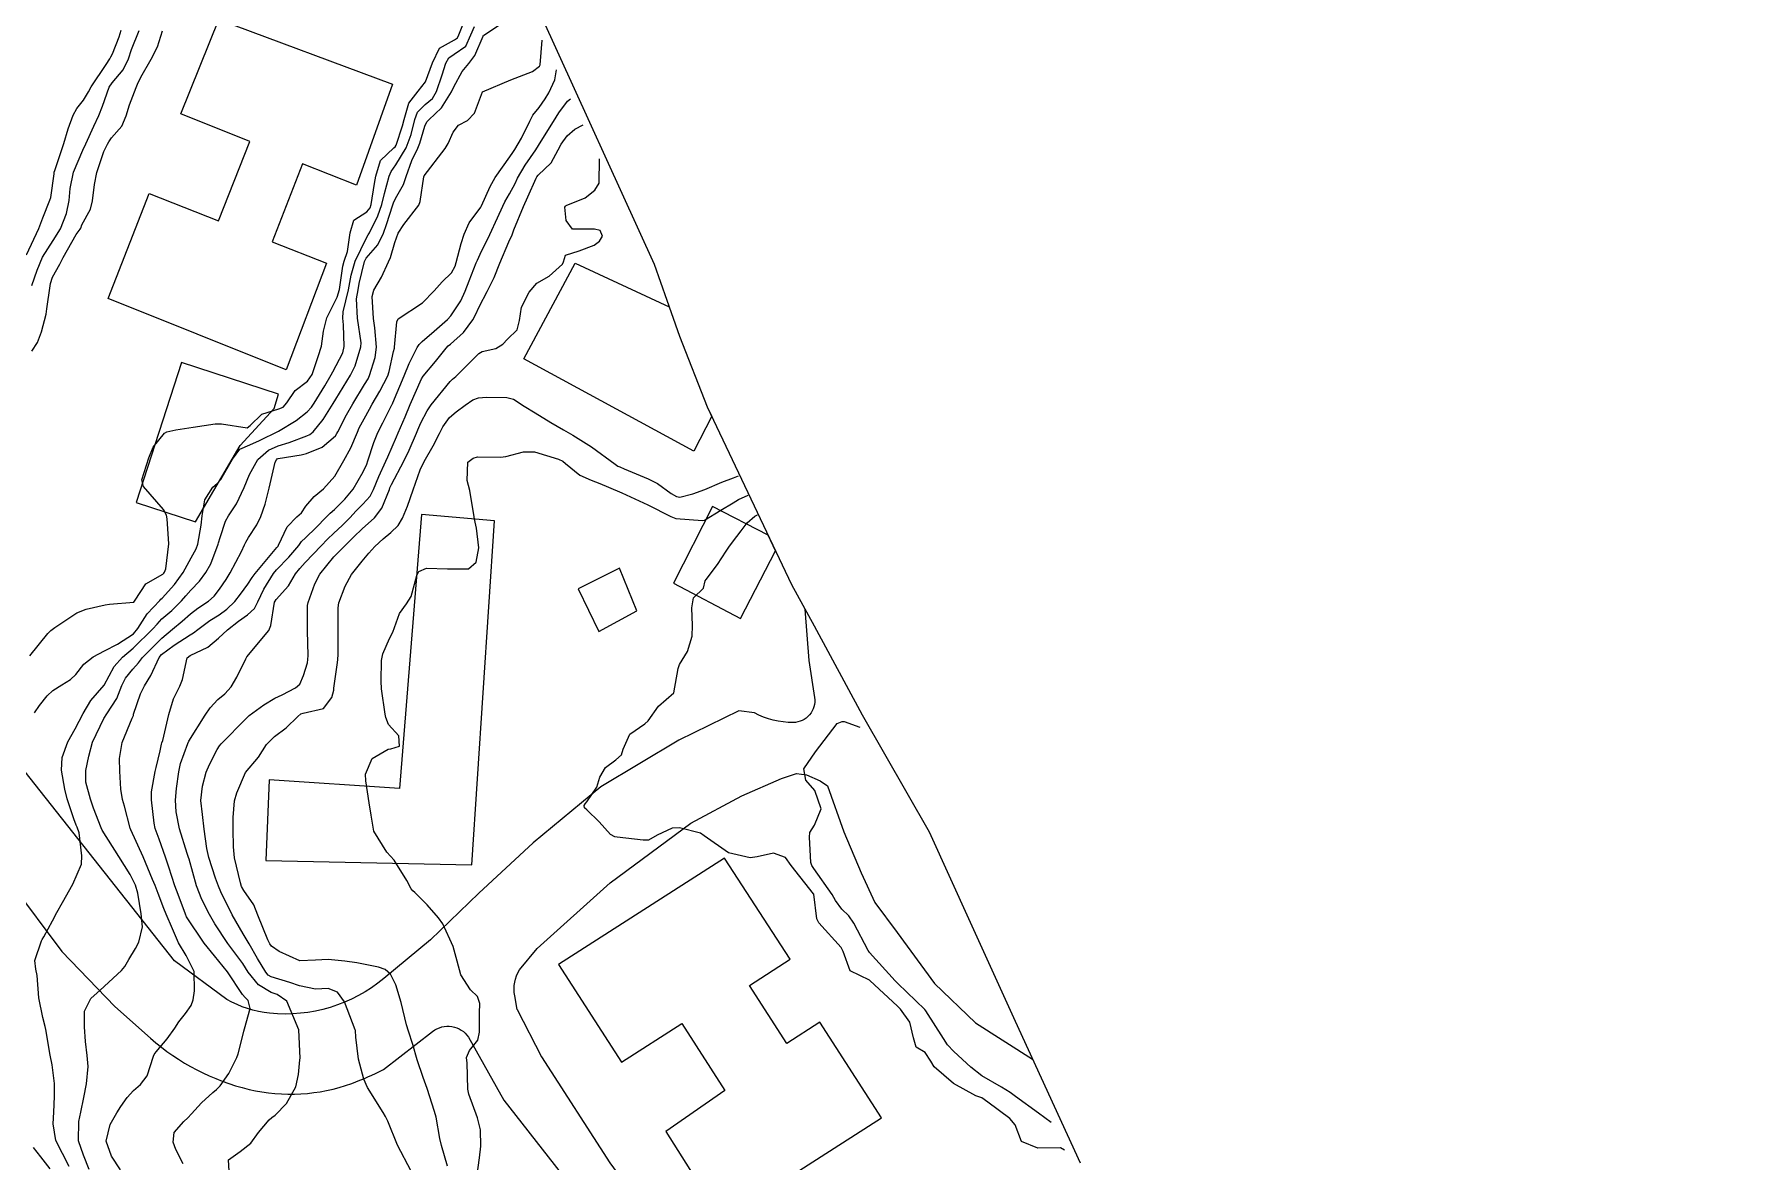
# Model space of a CAD drawing. Header units: metres. Extents: x 318500 to 325275, y 7408834 to 7428799.
# Drawn here: x 321953.8 to 322074.8, y 7423277.9 to 7423357 of the extents above; entities that cross this region are included whole.
import ezdxf

# ---------------------------------------------------------------- set-up
doc = ezdxf.new("R2010")
doc.units = ezdxf.units.M
doc.header["$MEASUREMENT"] = 0
for name, color, linetype in [('Area', 45, 'Continuous'), ('Curvas de Nivel 1m', 11, 'Continuous'), ('Curvas de Nivel 5m', 15, 'Continuous'), ('Edificações', 30, 'Continuous'), ('Vias Primárias', 230, 'Continuous'), ('Vias Secundárias', 230, 'Continuous')]:
    doc.layers.add(name, color=color, linetype=linetype)

msp = doc.modelspace()

# ---------------------------------------------------------------- linework, layer by layer
at = {"layer": 'Area'}
msp.add_lwpolyline([(321989.42, 7423358.24), (321997.32, 7423340.91), (321999.1, 7423335.87), (322001.05, 7423330.91), (322006.97, 7423318.43), (322008.55, 7423315.52), (322011.92, 7423309.28), (322016.64, 7423301.07), (322019.5, 7423294.71), (322022.66, 7423287.76), (322027.24, 7423277.82)], dxfattribs=at)
at = {"layer": 'Curvas de Nivel 1m', "flags": 128}
for points, elevation in [([(321953.48, 7423313.42), (321954.74, 7423314.98), (321954.95, 7423315.19), (321955.23, 7423315.4), (321956.13, 7423316.01), (321956.76, 7423316.43), (321957.43, 7423316.7), (321958.76, 7423317), (321959.07, 7423317.04), (321960.77, 7423317.2), (321960.83, 7423317.26), (321960.87, 7423317.33), (321961.62, 7423318.48), (321962.8, 7423319.16), (321962.88, 7423319.22), (321962.93, 7423319.3), (321963.02, 7423319.52), (321963.23, 7423321.29), (321963.12, 7423323.03), (321963.07, 7423323.3), (321962.86, 7423323.7), (321961.45, 7423325.32), (321961.34, 7423325.78), (321961.82, 7423327.32), (321962.14, 7423328.08), (321962.93, 7423329.06), (321963.08, 7423329.14), (321963.72, 7423329.29), (321964.93, 7423329.47), (321966.49, 7423329.7), (321966.94, 7423329.7), (321968.73, 7423329.42), (321968.94, 7423329.59), (321969.76, 7423330.39), (321970.95, 7423330.77), (321971.26, 7423330.89), (321971.52, 7423331.18), (321972.1, 7423332.05), (321972.98, 7423332.71), (321973.29, 7423333.17), (321973.73, 7423334.43), (321973.95, 7423335.16), (321974.09, 7423336.21), (321974.33, 7423337.15), (321975.05, 7423338.61), (321975.21, 7423339.14), (321975.45, 7423340.77), (321975.54, 7423341.13), (321975.79, 7423341.82), (321975.97, 7423343.13), (321976.23, 7423344.02), (321977.13, 7423344.59), (321977.37, 7423344.87), (321977.44, 7423345.11), (321977.68, 7423346.58), (321977.76, 7423347.1), (321978.1, 7423348.19), (321979.04, 7423349.09), (321979.13, 7423349.15), (321979.19, 7423349.28), (321979.65, 7423350.64), (321979.75, 7423351.08), (321980.09, 7423352.23), (321980.74, 7423353.07), (321981.26, 7423353.73), (321981.75, 7423355.05), (321982.25, 7423356.09), (321983.29, 7423356.67), (321983.51, 7423356.81), (321983.61, 7423357.03), (321984.09, 7423358.26)], 829), ([(321956.24, 7423277.57), (321955.29, 7423279.39), (321955.11, 7423280.56), (321955.16, 7423281.39), (321955.21, 7423282.49), (321955.2, 7423283.39), (321955.03, 7423284.7), (321954.89, 7423285.39), (321954.59, 7423287.18), (321954.54, 7423287.4), (321954.38, 7423288.03), (321954.11, 7423289.4), (321953.98, 7423290.97), (321953.9, 7423291.41), (321953.82, 7423292.02), (321954.28, 7423293.4), (321954.34, 7423293.51), (321954.45, 7423293.7), (321955.06, 7423294.81), (321955.37, 7423295.39), (321955.77, 7423296.11), (321956.5, 7423297.38), (321957.1, 7423298.8), (321957.12, 7423299.37), (321956.93, 7423301), (321956.79, 7423301.38), (321956.72, 7423301.54), (321956.57, 7423301.98), (321956.09, 7423303.38), (321955.92, 7423304.05), (321955.69, 7423305.39), (321955.73, 7423306.28), (321956.14, 7423307.38), (321956.65, 7423308.3), (321957.22, 7423309.37), (321957.75, 7423310.29), (321958.69, 7423311.35), (321959.39, 7423312.66), (321959.98, 7423313.33), (321960.73, 7423313.97), (321962.11, 7423315.31), (321962.4, 7423315.65), (321962.75, 7423316.01), (321963.44, 7423316.61), (321964.12, 7423317.28), (321964.43, 7423317.63), (321964.78, 7423318.03), (321965.39, 7423318.67), (321965.84, 7423319.26), (321966.18, 7423319.89), (321966.7, 7423321.25), (321966.73, 7423321.35), (321966.83, 7423321.74), (321967.22, 7423322.87), (321967.43, 7423323.24), (321967.99, 7423324.1), (321968.52, 7423325.23), (321968.89, 7423326.16), (321969.48, 7423327.21), (321970.24, 7423327.87), (321970.91, 7423328.17), (321971.69, 7423328.41), (321972.93, 7423328.86), (321973.13, 7423328.97), (321973.36, 7423329.16), (321974.08, 7423330.01), (321974.78, 7423331.14), (321974.96, 7423331.45), (321975.99, 7423333.12), (321976.32, 7423333.79), (321976.71, 7423335.11), (321976.73, 7423335.4), (321976.48, 7423337.12), (321976.42, 7423338.49), (321976.52, 7423339.12), (321976.61, 7423339.57), (321976.97, 7423341.11), (321977.09, 7423341.34), (321977.92, 7423342.28), (321978.3, 7423343.1), (321978.51, 7423343.7), (321978.97, 7423345.09), (321979.01, 7423345.22), (321979.15, 7423345.53), (321979.72, 7423346.52), (321979.91, 7423347.08), (321980.3, 7423348.19), (321980.71, 7423349.07), (321980.85, 7423349.41), (321981.21, 7423350.6), (321981.35, 7423350.92), (321981.5, 7423351.06), (321982.39, 7423351.89), (321983.09, 7423353.03), (321983.25, 7423353.38), (321983.83, 7423354.46), (321984.31, 7423355.02), (321984.73, 7423355.57), (321985.3, 7423356.94), (321985.32, 7423356.99), (321985.35, 7423357.01), (321986.52, 7423357.78)], 831), ([(321953.23, 7423341.57), (321954.09, 7423343.42), (321954.37, 7423344.17), (321954.88, 7423345.41), (321954.94, 7423345.61), (321955.17, 7423347.26), (321955.18, 7423347.4), (321955.19, 7423347.43), (321955.85, 7423349.4), (321956.17, 7423350.43), (321956.51, 7423351.39), (321956.76, 7423351.85), (321957.24, 7423352.44), (321957.59, 7423353.03), (321957.78, 7423353.37), (321958.84, 7423354.94), (321959.08, 7423355.35), (321959.15, 7423355.47), (321959.28, 7423355.7), (321959.75, 7423356.89), (321959.88, 7423357.34)], 826), ([(321953.6, 7423339.42), (321953.98, 7423340.51), (321954.36, 7423341.42), (321955.1, 7423342.59), (321955.62, 7423343.4), (321956.04, 7423344.49), (321956.22, 7423345.39), (321956.31, 7423346.24), (321956.53, 7423347.39), (321957.19, 7423348.93), (321957.41, 7423349.38), (321957.97, 7423350.61), (321958.31, 7423351.36), (321958.57, 7423352.02), (321959.05, 7423353.35), (321959.25, 7423353.66), (321960.03, 7423354.57), (321960.39, 7423355.34), (321960.62, 7423356), (321961.15, 7423357.33)], 827), ([(321953.62, 7423334.81), (321954.01, 7423335.42), (321954.28, 7423336.16), (321954.61, 7423337.41), (321954.67, 7423337.78), (321954.89, 7423339.41), (321954.91, 7423339.56), (321955.07, 7423340.01), (321955.57, 7423340.91), (321955.8, 7423341.4), (321956.72, 7423343), (321957, 7423343.38), (321957.04, 7423343.45), (321957.11, 7423343.68), (321957.72, 7423344.78), (321957.86, 7423345.37), (321958.01, 7423346.52), (321958.18, 7423347.36), (321958.67, 7423348.84), (321958.93, 7423349.35), (321959.02, 7423349.52), (321959.2, 7423349.8), (321959.93, 7423350.62), (321960.23, 7423351.34), (321960.46, 7423352.11), (321960.93, 7423353.33), (321961.03, 7423353.56), (321961.26, 7423354.06), (321961.98, 7423355.32), (321962.43, 7423356.17), (321962.78, 7423357.31)], 828), ([(321957.63, 7423277.36), (321957.24, 7423278.35), (321956.88, 7423279.37), (321956.92, 7423280.73), (321957.06, 7423281.37), (321957.27, 7423282.4), (321957.46, 7423283.36), (321957.57, 7423284.59), (321957.5, 7423285.36), (321957.38, 7423286.34), (321957.3, 7423287.37), (321957.3, 7423288.46), (321957.75, 7423289.36), (321958.41, 7423289.94), (321959.91, 7423291.33), (321960.13, 7423291.61), (321960.43, 7423292.1), (321960.89, 7423292.87), (321961.13, 7423293.31), (321961.38, 7423294.4), (321961.28, 7423295.31), (321961.05, 7423296.76), (321960.88, 7423297.32), (321960.51, 7423298.06), (321959.72, 7423299.33), (321958.56, 7423301.18), (321958.47, 7423301.35), (321957.94, 7423302.72), (321957.72, 7423303.36), (321957.41, 7423304.55), (321957.41, 7423305.37), (321957.61, 7423306.38), (321957.88, 7423307.36), (321958.66, 7423309.03), (321958.88, 7423309.35), (321959.59, 7423310.43), (321959.93, 7423311.33), (321960.18, 7423311.85), (321960.71, 7423312.48), (321961.09, 7423312.94), (321961.39, 7423313.31), (321962.73, 7423314.65), (321963.5, 7423315.29), (321964.17, 7423315.86), (321964.76, 7423316.38), (321965.27, 7423316.76), (321966.01, 7423317.26), (321966.42, 7423317.61), (321966.78, 7423318.09), (321967.26, 7423318.78), (321967.55, 7423319.24), (321968.33, 7423320.74), (321968.54, 7423321.22), (321968.64, 7423321.41), (321968.83, 7423321.72), (321969.42, 7423322.63), (321969.7, 7423323.21), (321969.99, 7423324.08), (321970.27, 7423325.2), (321970.71, 7423327.01), (321970.79, 7423327.19), (321970.84, 7423327.25), (321970.9, 7423327.27), (321972.53, 7423327.54), (321972.91, 7423327.63), (321974, 7423328.07), (321974.93, 7423328.86), (321975.04, 7423329.02), (321975.11, 7423329.14), (321975.72, 7423330.35), (321976.15, 7423331.12), (321976.97, 7423332.47), (321977.22, 7423332.87), (321977.33, 7423333.11), (321977.73, 7423334.37), (321977.81, 7423335.1), (321977.69, 7423336.44), (321977.61, 7423337.1), (321977.51, 7423338.65), (321977.63, 7423339.1), (321978.17, 7423340), (321978.67, 7423341.09), (321978.79, 7423341.4), (321979.1, 7423342.45), (321979.33, 7423343.09), (321979.74, 7423343.71), (321980.78, 7423345.07), (321980.88, 7423345.33), (321981.15, 7423347.06), (321981.17, 7423347.12), (321982.65, 7423349.04), (321982.84, 7423349.39), (321983.21, 7423350.2), (321983.57, 7423350.67), (321984.21, 7423351.02), (321984.71, 7423351.53), (321985.25, 7423353.01), (321987.26, 7423353.87), (321988.77, 7423354.46), (321989.27, 7423354.82), (321989.3, 7423354.92), (321989.44, 7423356.66)], 832), ([(321959.83, 7423277.33), (321959.2, 7423278.29), (321958.84, 7423279.34), (321959.11, 7423280.51), (321959.59, 7423281.33), (321959.86, 7423281.77), (321960.31, 7423282.42), (321960.74, 7423282.89), (321961.23, 7423283.31), (321961.7, 7423283.94), (321962.16, 7423285.3), (321962.21, 7423285.43), (321962.34, 7423285.61), (321963.12, 7423286.52), (321963.65, 7423287.28), (321963.93, 7423287.72), (321964.39, 7423288.31), (321964.79, 7423288.87), (321964.94, 7423289.26), (321965.04, 7423289.89), (321965, 7423291.26), (321964.44, 7423292.39), (321963.92, 7423293.28), (321963.5, 7423294.25), (321963.04, 7423295.29), (321962.88, 7423295.69), (321962.49, 7423296.73), (321962.27, 7423297.3), (321962.09, 7423297.72), (321961.42, 7423299.31), (321960.56, 7423301.21), (321960.52, 7423301.32), (321960.11, 7423302.86), (321959.98, 7423303.33), (321959.86, 7423304.06), (321959.78, 7423305.33), (321959.76, 7423306.2), (321959.96, 7423307.33), (321960.66, 7423309.04), (321960.74, 7423309.24), (321960.76, 7423309.32), (321961.23, 7423310.76), (321961.52, 7423311.31), (321961.97, 7423312.04), (321962.55, 7423313.3), (321962.72, 7423313.51), (321963.6, 7423314.16), (321964.74, 7423314.89), (321964.97, 7423315.04), (321965.27, 7423315.26), (321966.12, 7423315.89), (321966.76, 7423316.3), (321967.31, 7423316.7), (321967.86, 7423317.23), (321968.27, 7423317.74), (321968.79, 7423318.46), (321969.09, 7423318.93), (321969.29, 7423319.21), (321970.82, 7423321.02), (321970.9, 7423321.11), (321970.94, 7423321.19), (321971.55, 7423322.48), (321972.21, 7423323.18), (321972.56, 7423323.47), (321972.86, 7423323.92), (321973.43, 7423324.61), (321974.09, 7423325.15), (321974.89, 7423326.03), (321975.53, 7423327.13), (321976.02, 7423328.02), (321976.47, 7423329.12), (321976.61, 7423329.44), (321976.94, 7423330.07), (321977.32, 7423330.74), (321977.52, 7423331.1), (321978.05, 7423332.01), (321978.61, 7423333.09), (321978.7, 7423333.38), (321979.01, 7423334.78), (321979.07, 7423335.03), (321979.08, 7423335.09), (321979.24, 7423336.88), (321979.34, 7423337.09), (321981.05, 7423338.2), (321981.87, 7423339.05), (321982.43, 7423339.68), (321983.08, 7423340.31), (321983.34, 7423340.77), (321983.42, 7423341.03), (321983.76, 7423342.37), (321983.97, 7423343.02), (321984.32, 7423343.83), (321985.14, 7423344.93), (321985.18, 7423345.01), (321985.79, 7423346.37), (321986.16, 7423347), (321987.19, 7423348.46), (321987.4, 7423348.77), (321987.53, 7423348.98), (321988.01, 7423349.77), (321988.58, 7423350.96), (321988.8, 7423351.38), (321989.23, 7423351.92), (321989.67, 7423352.52), (321989.93, 7423352.94), (321990.34, 7423353.86), (321990.46, 7423354.56)], 833), ([(321964.24, 7423277.75), (321963.73, 7423278.75), (321963.53, 7423279.28), (321963.61, 7423279.94), (321964.28, 7423280.73), (321964.57, 7423280.99), (321964.83, 7423281.26), (321965.52, 7423282.03), (321966.31, 7423282.76), (321966.57, 7423282.98), (321966.84, 7423283.23), (321967.45, 7423284.1), (321968, 7423285.22), (321968.09, 7423285.48), (321968.36, 7423286.48), (321968.51, 7423287.07), (321968.55, 7423287.22), (321968.95, 7423288.65), (321968.81, 7423289.21), (321968.6, 7423289.42), (321968.4, 7423289.64), (321967.34, 7423291.23), (321966.44, 7423292.36), (321965.72, 7423293.25), (321964.48, 7423295.1), (321964.4, 7423295.27), (321963.88, 7423296.67), (321963.66, 7423297.28), (321963.23, 7423298.58), (321963, 7423299.29), (321962.55, 7423300.55), (321962.28, 7423301.3), (321962.19, 7423301.68), (321962.01, 7423303.31), (321962.02, 7423303.88), (321962.28, 7423305.3), (321962.34, 7423305.57), (321962.63, 7423306.76), (321962.72, 7423307.21), (321962.75, 7423307.3), (321962.82, 7423307.47), (321963.24, 7423309.29), (321963.57, 7423310.4), (321964.01, 7423311.28), (321964.2, 7423311.77), (321964.53, 7423313.27), (321964.72, 7423313.45), (321965.96, 7423314.03), (321966.73, 7423314.66), (321967.35, 7423315.24), (321968.12, 7423315.85), (321968.76, 7423316.31), (321969.24, 7423316.74), (321969.48, 7423317.21), (321969.9, 7423318.09), (321970.59, 7423319.19), (321970.8, 7423319.46), (321971.65, 7423320.34), (321972.35, 7423321.17), (321972.56, 7423321.44), (321972.83, 7423321.71), (321973.58, 7423322.42), (321974.29, 7423323.15), (321974.57, 7423323.43), (321974.86, 7423323.7), (321975.59, 7423324.41), (321976.17, 7423325.12), (321976.89, 7423326.34), (321977.13, 7423326.88), (321977.21, 7423327.11), (321977.62, 7423328.41), (321977.91, 7423329.1), (321978.27, 7423329.77), (321978.92, 7423331.09), (321978.93, 7423331.12), (321978.96, 7423331.18), (321979.76, 7423333.08), (321980.12, 7423333.94), (321980.68, 7423335.07), (321980.81, 7423335.27), (321981.02, 7423335.48), (321981.86, 7423336.21), (321982.8, 7423337.03), (321983.04, 7423337.29), (321983.73, 7423338.35), (321984.04, 7423339.02), (321984.33, 7423339.76), (321984.82, 7423341.01), (321984.9, 7423341.21), (321985.1, 7423341.63), (321985.77, 7423343), (321986.31, 7423344.18), (321986.68, 7423344.99), (321986.84, 7423345.29), (321987.15, 7423345.85), (321987.55, 7423346.59), (321987.73, 7423346.97), (321988.26, 7423347.88), (321989, 7423348.95), (321989.2, 7423349.25), (321989.86, 7423350.3), (321990.24, 7423350.94), (321990.62, 7423351.55), (321991.24, 7423352.37), (321991.44, 7423352.53)], 834), ([(321980.24, 7423277.23), (321979.29, 7423279.07), (321978.62, 7423280.74), (321978.45, 7423281.08), (321978.29, 7423281.35), (321977.19, 7423283.1), (321976.92, 7423283.69), (321976.56, 7423285.11), (321976.36, 7423286.64), (321976.33, 7423287.11), (321976.31, 7423287.17), (321975.57, 7423289.12), (321975.07, 7423289.8), (321974.41, 7423290.06), (321973.54, 7423290.02), (321972.41, 7423290.24), (321971.72, 7423290.48), (321970.42, 7423290.87), (321970.21, 7423290.99), (321970.04, 7423291.2), (321969.47, 7423292.17), (321968.87, 7423293.21), (321968.46, 7423293.9), (321967.69, 7423295.23), (321966.88, 7423296.85), (321966.72, 7423297.24), (321966.51, 7423297.82), (321966.05, 7423299.25), (321965.89, 7423299.9), (321965.72, 7423301.25), (321965.59, 7423302.27), (321965.49, 7423303.26), (321965.59, 7423304.26), (321965.86, 7423305.25), (321966.08, 7423305.78), (321966.63, 7423306.84), (321966.79, 7423307.09), (321966.91, 7423307.24), (321968.66, 7423309.02), (321968.87, 7423309.22), (321969.9, 7423309.98), (321970.68, 7423310.44), (321971.18, 7423310.69), (321972.13, 7423311.18), (321972.43, 7423311.43), (321972.7, 7423312.05), (321972.96, 7423312.92), (321973, 7423313.17), (321973.01, 7423313.45), (321972.98, 7423315.17), (321972.98, 7423316.95), (321973.02, 7423317.17), (321973.48, 7423318.47), (321973.83, 7423319.15), (321974.81, 7423320.36), (321975.57, 7423321.13), (321976.2, 7423321.75), (321976.84, 7423322.36), (321977.24, 7423322.71), (321977.67, 7423323.1), (321978.18, 7423323.78), (321978.72, 7423325.09), (321978.76, 7423325.21), (321978.88, 7423325.45), (321979.74, 7423327.08), (321980.11, 7423327.87), (321980.62, 7423329.06), (321980.71, 7423329.28), (321980.94, 7423329.78), (321981.38, 7423330.63), (321981.66, 7423331.05), (321982.98, 7423332.68), (321983.16, 7423332.85), (321983.39, 7423333.03), (321984.19, 7423333.82), (321985, 7423334.65), (321985.23, 7423334.79), (321986.2, 7423334.99), (321986.69, 7423335.31), (321987.02, 7423335.66), (321987.7, 7423336.3), (321987.85, 7423336.97), (321988, 7423337.91), (321988.53, 7423338.96), (321989.07, 7423339.58), (321989.94, 7423340.08), (321990.88, 7423340.93), (321990.94, 7423341.08), (321991.1, 7423341.55), (321992.04, 7423341.85), (321993.11, 7423342.26), (321993.48, 7423342.53), (321993.68, 7423342.89), (321993.52, 7423343.29), (321993.12, 7423343.37), (321991.58, 7423343.38), (321991.13, 7423343.98), (321991.05, 7423344.93), (321991.08, 7423344.99), (321991.14, 7423345.04), (321992.48, 7423345.58), (321993.16, 7423346.12), (321993.45, 7423346.61), (321993.48, 7423348.32)], 836), ([(321982.81, 7423277.59), (321982.39, 7423279.03), (321982.27, 7423279.54), (321982, 7423281.03), (321981.9, 7423281.43), (321981.37, 7423283.04), (321981.09, 7423283.81), (321980.68, 7423285.05), (321980.36, 7423286.12), (321980.06, 7423287.06), (321979.93, 7423287.51), (321979.56, 7423289.07), (321979.17, 7423290.31), (321978.81, 7423291.08), (321978.42, 7423291.39), (321977.96, 7423291.56), (321976.43, 7423291.87), (321975.59, 7423291.97), (321974.43, 7423292.09), (321973.53, 7423292.06), (321972.43, 7423292.01), (321970.97, 7423292.65), (321970.45, 7423293.04), (321970.33, 7423293.19), (321970.18, 7423293.47), (321969.49, 7423295.2), (321969.2, 7423295.93), (321968.5, 7423296.94), (321968.34, 7423297.22), (321968.26, 7423297.47), (321967.85, 7423299.23), (321967.77, 7423300), (321967.75, 7423301.23), (321967.74, 7423302.06), (321967.84, 7423303.23), (321968.01, 7423303.8), (321968.61, 7423305.22), (321969.52, 7423306.31), (321970.08, 7423307.2), (321970.65, 7423307.76), (321971.48, 7423308.36), (321972.29, 7423309.17), (321972.5, 7423309.34), (321972.66, 7423309.39), (321974.09, 7423309.73), (321974.68, 7423310.49), (321974.81, 7423311.01), (321974.83, 7423311.14), (321975.06, 7423312.79), (321975.1, 7423313.13), (321975.12, 7423313.53), (321975.12, 7423315.13), (321975.12, 7423316.78), (321975.18, 7423317.13), (321975.61, 7423318.31), (321976.05, 7423319.12), (321976.81, 7423320.07), (321977.28, 7423320.64), (321977.69, 7423321.1), (321978.29, 7423321.63), (321978.83, 7423322.08), (321979.34, 7423322.58), (321979.65, 7423323.08), (321979.99, 7423323.94), (321980.38, 7423325.07), (321980.89, 7423326.49), (321981.17, 7423327.06), (321981.8, 7423328.16), (321982.24, 7423329.04), (321982.47, 7423329.5), (321982.95, 7423330.15), (321983.42, 7423330.56), (321984.05, 7423331.02), (321984.59, 7423331.39), (321984.97, 7423331.54), (321985.55, 7423331.59), (321986.97, 7423331.57), (321987.44, 7423331.45), (321988.19, 7423330.96), (321988.95, 7423330.48), (321990.07, 7423329.81), (321990.94, 7423329.3), (321991.6, 7423328.92), (321992.92, 7423328.09), (321994.57, 7423326.87), (321994.77, 7423326.74), (321994.9, 7423326.68), (321995.22, 7423326.54), (321996.89, 7423325.84), (321997.56, 7423325.52), (321998.51, 7423324.83), (321998.88, 7423324.6), (321999.12, 7423324.57), (322000.04, 7423324.8), (322000.88, 7423325.11), (322002.06, 7423325.61), (322002.89, 7423325.92), (322003.25, 7423326.05)], 837), ([(321984.89, 7423276.99), (321985.06, 7423278.18), (321985.15, 7423278.99), (321985.12, 7423280.15), (321984.92, 7423280.99), (321984.31, 7423282.65), (321984.24, 7423283), (321984.18, 7423284.85), (321984.16, 7423285.01), (321984.14, 7423285.21), (321984.35, 7423285.7), (321984.94, 7423286.43), (321985.04, 7423287), (321985.05, 7423288.34), (321985.07, 7423289), (321984.9, 7423289.5), (321984.41, 7423289.97), (321983.74, 7423291.02), (321983.48, 7423291.97), (321983.19, 7423293.02), (321982.47, 7423294.6), (321982.18, 7423295.03), (321981.37, 7423295.93), (321980.5, 7423296.81), (321980.36, 7423296.92), (321980.24, 7423297.06), (321979.94, 7423297.64), (321979.05, 7423299.08), (321978.54, 7423299.63), (321977.64, 7423301.1), (321977.43, 7423302.24), (321977.31, 7423303.1), (321977.07, 7423304.64), (321977.05, 7423305.11), (321977.51, 7423306.22), (321978.64, 7423306.86), (321978.83, 7423306.89), (321979.44, 7423307.08), (321979.38, 7423307.81), (321978.66, 7423308.59), (321978.48, 7423309.09), (321978.43, 7423309.32), (321978.16, 7423311.1), (321978.14, 7423311.65), (321978.16, 7423313.1), (321978.25, 7423313.56), (321978.74, 7423314.63), (321978.96, 7423315.09), (321979.44, 7423316.4), (321979.92, 7423317.07), (321980.25, 7423317.59), (321980.66, 7423319.06), (321980.8, 7423319.35), (321981.32, 7423319.57), (321982.8, 7423319.52), (321984.28, 7423319.54), (321984.81, 7423320), (321985, 7423321.01), (321984.84, 7423322.39), (321984.69, 7423323.01), (321984.67, 7423323.19), (321984.36, 7423325.02), (321984.19, 7423325.72), (321984.23, 7423327.02), (321984.61, 7423327.31), (321984.91, 7423327.39), (321986.52, 7423327.37), (321986.91, 7423327.42), (321988.13, 7423327.74), (321988.91, 7423327.74), (321990.59, 7423327.24), (321990.9, 7423327.08), (321991.09, 7423326.93), (321992.09, 7423326.11), (321992.89, 7423325.76), (321993.5, 7423325.51), (321994.88, 7423324.94), (321995.05, 7423324.87), (321996.87, 7423324.02), (321998.49, 7423323.2), (321998.85, 7423323.07), (322000.72, 7423322.92), (322000.85, 7423322.95), (322002, 7423323.64), (322002.87, 7423324.17), (322003.25, 7423324.39), (322003.91, 7423324.69)], 838), ([(322026.14, 7423278.72), (322025.86, 7423278.87), (322024.27, 7423278.86), (322023.11, 7423279.32), (322022.68, 7423280.49), (322022.3, 7423280.94), (322020.75, 7423282.09), (322020.32, 7423282.38), (322019.92, 7423282.53), (322018.33, 7423283.39), (322016.99, 7423284.57), (322016.74, 7423284.96), (322016.36, 7423285.56), (322015.71, 7423285.94), (322015.53, 7423286.59), (322015.27, 7423287.71), (322014.61, 7423288.61), (322014.4, 7423288.83), (322012.47, 7423290.63), (322012.43, 7423290.65), (322011.09, 7423291.31), (322010.58, 7423292.66), (322010.45, 7423292.94), (322008.88, 7423294.68), (322008.75, 7423294.96), (322008.52, 7423296.69), (322008.5, 7423296.72), (322006.95, 7423298.71), (322006.54, 7423299.26), (322005.71, 7423299.56), (322004.54, 7423299.3), (322004.05, 7423299.23), (322002.54, 7423299.58), (322000.83, 7423300.79), (322000.56, 7423300.96), (321999.1, 7423301.35), (321998.57, 7423301.33), (321997.52, 7423300.84), (321996.92, 7423300.48), (321996.55, 7423300.47), (321994.73, 7423300.69), (321994.56, 7423300.72), (321994.24, 7423300.87), (321993.45, 7423301.77), (321992.58, 7423302.6), (321992.42, 7423302.75), (321992.4, 7423302.9), (321992.46, 7423303.02), (321992.58, 7423303.17), (321993.29, 7423304.2), (321993.5, 7423304.89), (321993.91, 7423305.59), (321994.63, 7423306.11), (321995.03, 7423306.47), (321995.15, 7423306.86), (321995.6, 7423307.91), (321996.66, 7423308.65), (321996.9, 7423308.85), (321997.62, 7423309.89), (321998.69, 7423310.82), (321999, 7423312.54), (321999.1, 7423312.81), (321999.65, 7423313.72), (321999.98, 7423314.8), (322000.01, 7423315.54), (321999.97, 7423316.8), (322000.08, 7423317.5), (322000.79, 7423318.17), (322000.91, 7423318.68), (322000.97, 7423318.79), (322001.76, 7423319.83), (322002.37, 7423320.77), (322002.55, 7423321.05), (322002.83, 7423321.39), (322003.42, 7423322.19), (322003.84, 7423322.76), (322004.38, 7423323.23), (322004.57, 7423323.33)], 839)]:
    msp.add_lwpolyline(points, dxfattribs=dict(at, elevation=elevation))
at = {"layer": 'Curvas de Nivel 5m', "flags": 128}
for points, elevation in [([(321953.79, 7423309.41), (321954.14, 7423309.94), (321954.68, 7423310.61), (321955.09, 7423310.99), (321955.72, 7423311.39), (321956.33, 7423311.75), (321956.7, 7423312.12), (321957.26, 7423312.83), (321957.92, 7423313.36), (321958.72, 7423313.78), (321959.63, 7423314.25), (321960.74, 7423314.97), (321961.06, 7423315.33), (321961.71, 7423316.36), (321962.59, 7423317.3), (321962.68, 7423317.39), (321962.77, 7423317.48), (321963.64, 7423318.44), (321964.23, 7423319.28), (321964.81, 7423320.29), (321965.15, 7423320.94), (321965.26, 7423321.27), (321965.5, 7423322.6), (321965.57, 7423323.26), (321965.76, 7423324.37), (321966.32, 7423325.26), (321966.63, 7423325.51), (321966.89, 7423325.8), (321967.7, 7423327.24), (321968.21, 7423327.93), (321968.92, 7423328.24), (321969.6, 7423328.53), (321970.93, 7423329.19), (321972.17, 7423329.95), (321972.95, 7423330.56), (321973.25, 7423330.87), (321973.44, 7423331.16), (321974.19, 7423332.37), (321974.64, 7423333.15), (321974.76, 7423333.37), (321974.99, 7423333.81), (321975.44, 7423334.7), (321975.54, 7423335.13), (321975.5, 7423336.67), (321975.45, 7423337.13), (321975.48, 7423337.57), (321975.84, 7423339.13), (321976.04, 7423340.16), (321976.31, 7423341.12), (321977.11, 7423342.76), (321977.24, 7423342.98), (321977.32, 7423343.11), (321977.92, 7423344.31), (321978.19, 7423345.1), (321978.37, 7423345.88), (321978.7, 7423347.09), (321978.85, 7423347.42), (321979.18, 7423347.89), (321979.89, 7423349.08), (321980.25, 7423350.03), (321980.5, 7423351.07), (321980.7, 7423351.6), (321981.24, 7423352.14), (321981.74, 7423352.56), (321982.03, 7423353.05), (321982.43, 7423354.21), (321982.69, 7423355.04), (321982.89, 7423355.42), (321983.28, 7423355.67), (321984.08, 7423356.23), (321984.45, 7423357.02), (321984.71, 7423357.61)], 830), ([(321967.47, 7423277.23), (321967.43, 7423278.04), (321968.25, 7423278.61), (321968.99, 7423279.21), (321969.52, 7423279.95), (321970.28, 7423280.85), (321970.47, 7423281), (321970.7, 7423281.18), (321971.49, 7423281.98), (321972.14, 7423283.16), (321972.33, 7423284.03), (321972.44, 7423285.05), (321972.45, 7423285.16), (321972.37, 7423287.16), (321971.52, 7423289.17), (321970.85, 7423289.63), (321970.41, 7423289.79), (321969.52, 7423290.31), (321968.81, 7423291.21), (321968.43, 7423291.81), (321967.38, 7423293.23), (321966.47, 7423294.6), (321966.09, 7423295.25), (321965.54, 7423296.31), (321965.17, 7423297.26), (321964.65, 7423299.14), (321964.62, 7423299.27), (321964.53, 7423299.53), (321963.99, 7423301.28), (321963.75, 7423302.46), (321963.7, 7423303.28), (321963.77, 7423304.1), (321963.93, 7423305.28), (321964.05, 7423305.85), (321964.56, 7423307.27), (321964.64, 7423307.44), (321965.78, 7423309.26), (321966.14, 7423309.78), (321966.68, 7423310.35), (321967.16, 7423310.76), (321967.61, 7423311.24), (321968, 7423311.93), (321968.64, 7423313.22), (321968.72, 7423313.35), (321970.25, 7423315.2), (321970.4, 7423315.54), (321970.66, 7423317.19), (321970.69, 7423317.27), (321970.77, 7423317.38), (321971.63, 7423318.34), (321972.13, 7423319.18), (321972.42, 7423319.56), (321972.81, 7423319.98), (321973.92, 7423321.15), (321974.37, 7423321.61), (321974.83, 7423322.03), (321975.41, 7423322.56), (321975.94, 7423323.12), (321976.38, 7423323.6), (321976.86, 7423324.07), (321977.36, 7423324.62), (321977.6, 7423325.1), (321977.97, 7423326.02), (321978.47, 7423327.09), (321978.61, 7423327.39), (321978.92, 7423328.1), (321979.22, 7423328.79), (321979.34, 7423329.08), (321979.82, 7423330.2), (321980.19, 7423331.07), (321980.98, 7423332.86), (321981.1, 7423333.06), (321981.96, 7423334.08), (321982.72, 7423335.03), (321982.86, 7423335.18), (321983.01, 7423335.31), (321983.92, 7423336.13), (321984.58, 7423337.01), (321984.74, 7423337.32), (321985.05, 7423337.97), (321985.59, 7423339), (321986.08, 7423339.99), (321986.47, 7423340.99), (321987.11, 7423342.48), (321987.34, 7423342.98), (321987.47, 7423343.32), (321988.14, 7423344.97), (321988.45, 7423345.66), (321989.02, 7423346.95), (321989.07, 7423347.05), (321989.17, 7423347.16), (321990.09, 7423348.04), (321990.58, 7423348.94), (321990.79, 7423349.35), (321991.21, 7423349.94), (321991.74, 7423350.39), (321992.33, 7423350.71)], 835), ([(322025.2, 7423280.66), (322024.3, 7423281.3), (322022.7, 7423282.49), (322022.32, 7423282.77), (322021.71, 7423283.13), (322020.34, 7423283.94), (322019.56, 7423284.54), (322018.36, 7423285.63), (322017.92, 7423286.11), (322017.63, 7423286.56), (322016.4, 7423288.49), (322016.32, 7423288.58), (322014.43, 7423290.42), (322014.24, 7423290.61), (322012.45, 7423292.58), (322012.42, 7423292.6), (322012.41, 7423292.63), (322012.35, 7423292.74), (322011.33, 7423294.65), (322011, 7423295.16), (322010.49, 7423295.63), (322010.06, 7423296.23), (322009.81, 7423296.67), (322008.53, 7423298.48), (322008.39, 7423298.69), (322008.33, 7423298.9), (322008.23, 7423300.69), (322008.25, 7423301.01), (322008.57, 7423301.54), (322009.04, 7423302.68), (322008.6, 7423303.96), (322007.97, 7423304.7), (322007.83, 7423305.49), (322008.64, 7423306.69), (322010.18, 7423308.67), (322010.51, 7423308.81), (322010.66, 7423308.81), (322011.77, 7423308.42)], 840), ([(321954.89, 7423277.39), (321954.25, 7423278.25), (321953.73, 7423278.89)], 830)]:
    msp.add_lwpolyline(points, dxfattribs=dict(at, elevation=elevation))
at = {"layer": 'Edificações'}
msp.add_lwpolyline([(321970.48, 7423342.49), (321974.31, 7423340.99), (321971.47, 7423333.5), (321958.97, 7423338.51), (321961.85, 7423345.88), (321966.72, 7423343.97), (321968.91, 7423349.53), (321964.07, 7423351.48), (321966.74, 7423358.09), (321978.93, 7423353.56), (321976.4, 7423346.47), (321972.63, 7423347.96), (321970.48, 7423342.49)], dxfattribs=at)
for points in [[(322001.37, 7423330.25), (322000.11, 7423327.8), (321988.16, 7423334.28), (321991.76, 7423341), (321998.37, 7423337.93), (321999.1, 7423335.87), (322001.05, 7423330.91)], [(321970.93, 7423331.8), (321964.13, 7423334.02), (321960.93, 7423324.18), (321965.11, 7423322.82), (321968.23, 7423328.19), (321970.64, 7423330.79)], [(322005.32, 7423321.9), (322001.41, 7423323.9), (321998.68, 7423318.53), (322003.38, 7423316.04), (322005.85, 7423320.79)], [(321979.44, 7423304.11), (321970.27, 7423304.72), (321970.05, 7423299.04), (321984.51, 7423298.74), (321986.1, 7423322.9), (321980.98, 7423323.35)], [(321994.88, 7423319.57), (321991.97, 7423318.12), (321993.42, 7423315.13), (321996.11, 7423316.59)], [(321998.14, 7423280.02), (322002.07, 7423273.79), (322013.28, 7423280.98), (322008.96, 7423287.7), (322006.63, 7423286.2), (322004.01, 7423290.28), (322006.87, 7423292.12), (322002.25, 7423299.22), (321990.61, 7423291.74), (321995.02, 7423284.88), (321999.25, 7423287.6), (322002.28, 7423282.89)]]:
    msp.add_lwpolyline(points, close=True, dxfattribs=at)
at = {"layer": 'Vias Primárias'}
for points in [[(323715.64, 7420145.55, 0), (323709.04, 7420132.94)], [(323831.09, 7420001.79, 0), (323833.84, 7420008.44, 0.220888)], [(322007.91, 7423316.69), (322008.17, 7423313.09), (322008.58, 7423310.5, -0.458137), (322007.08, 7423308.74, -0.127668), (322004.36, 7423309.42), (322003.27, 7423309.55), (321999.05, 7423307.51), (321993.58, 7423304.23), (321988.82, 7423300.29), (321985.01, 7423296.75), (321981.61, 7423293.49), (321978.34, 7423290.77, -0.202409), (321970.31, 7423288.33, -0.102139), (321967.31, 7423289.28), (321963.63, 7423292.01), (321952.34, 7423306.29), (321945.93, 7423315.28), (321943.89, 7423318.27, -0.170789), (321941.72, 7423326.45), (321943.91, 7423335.57), (321950.69, 7423353.62), (321956.59, 7423366.08)], [(321917.16, 7423352.58), (321919.79, 7423349.26), (321923.26, 7423344.97), (321928.52, 7423340.4), (321934.89, 7423335.41, 0.033608), (321936.57, 7423334.27, -0.431381), (321936.98, 7423332.47), (321935.87, 7423328.46), (321935.74, 7423326.1), (321935.74, 7423324.44), (321936.15, 7423322.5), (321936.98, 7423319.46), (321939.07, 7423315.55), (321942.95, 7423309.6), (321948.63, 7423302.12), (321955.71, 7423292.67), (321959.45, 7423288.8), (321961.95, 7423286.58, 0.124169), (321968.87, 7423282.98, 0.145949), (321976.08, 7423283.4, 0.032386), (321978.3, 7423284.37), (321981.76, 7423287.05, -0.43411), (321984.28, 7423286.64, -1.875862)], [(321987.69, 7423288.59), (321987.52, 7423289.55, -0.186212), (321987.87, 7423291.38), (321989.09, 7423292.87), (321994.23, 7423297.49), (321999.9, 7423301.68), (322003.48, 7423303.59), (322006.27, 7423304.81), (322007.31, 7423305.16), (322008.01, 7423305.07), (322008.97, 7423304.64), (322009.49, 7423304.29), (322010.63, 7423301.07), (322011.85, 7423298.19), (322012.81, 7423296.1), (322014.39, 7423294), (322017, 7423290.42), (322019.88, 7423287.64), (322023.89, 7423285.09)]]:
    msp.add_lwpolyline(points, format="xyb", dxfattribs=at)
at = {"layer": 'Vias Secundárias'}
for points in [[(321987.69, 7423288.59), (321989.41, 7423285.27), (321994.2, 7423277.81), (321998.56, 7423271.9), (322004.05, 7423266.27), (322007.57, 7423263.46), (322022.23, 7423255.13), (322044.39, 7423242.87)], [(321984.28, 7423286.64), (321986.77, 7423282.21), (321990.3, 7423277.7), (321994.67, 7423272.06), (321998.77, 7423266.28), (322005.11, 7423260.78), (322016.97, 7423253.16), (322031.8, 7423244.53), (322047.9, 7423235.87)]]:
    msp.add_lwpolyline(points, dxfattribs=at)

doc.saveas('drawing.dxf')
